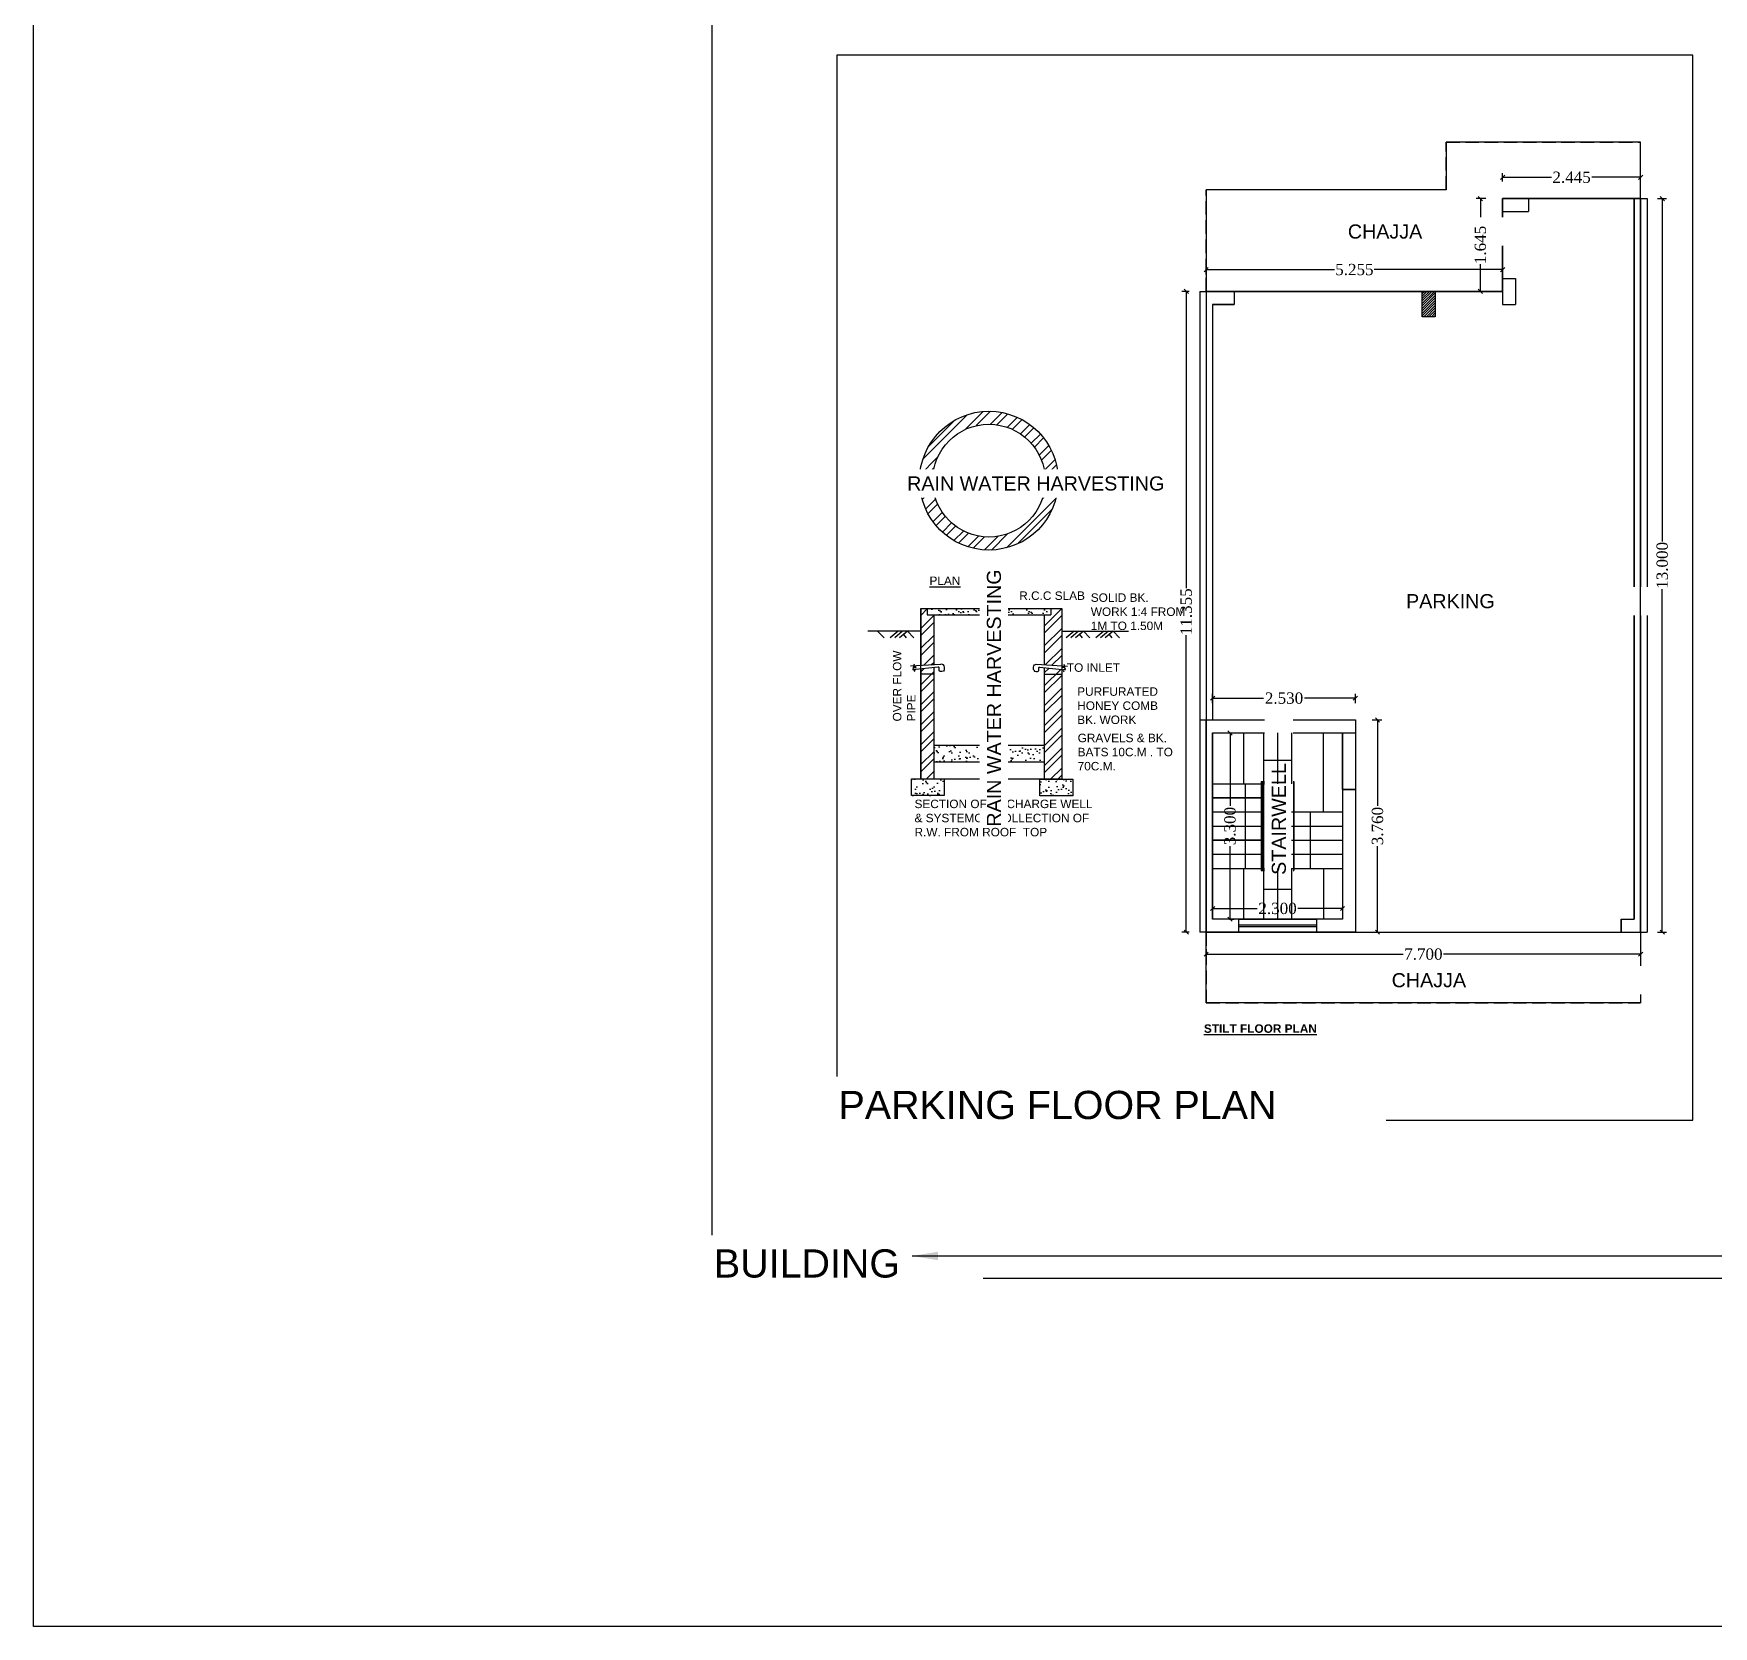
# Model space of a CAD drawing. Header units: metres. Extents: x 180 to 389, y -165 to 195.
# Drawn here: x 180.32 to 210.09, y -164.7 to -136.47 of the extents above; entities that cross this region are included whole.
import ezdxf

# ---------------------------------------------------------------- set-up
doc = ezdxf.new("R2010")
doc.units = ezdxf.units.M
doc.header["$LTSCALE"] = 2
doc.header["$MEASUREMENT"] = 0
doc.linetypes.add('ACAD_ISO02W100', pattern=[15, 12, -3])
for name, color, linetype in [('_ArchProj', 21, 'Continuous'), ('_Building', 52, 'Continuous'), ('_CoverageProposed', 215, 'Continuous'), ('_Dimension', 87, 'Continuous'), ('_Door', 114, 'Continuous'), ('_Floor', 153, 'Continuous'), ('_Parking', 60, 'Continuous'), ('_ResiFAR', 190, 'Continuous'), ('_StaircaseLanding', 210, 'Continuous'), ('_StaircaseWell', 140, 'Continuous'), ('_StairFlight', 105, 'Continuous'), ('_Stairs', 120, 'Continuous'), ('_SubStructure', 32, 'Continuous')]:
    doc.layers.add(name, color=color, linetype=linetype)
doc.styles.add('DRAWING', font='times.ttf', dxfattribs={"height": 0.2})
doc.styles.get("Standard").update_dxf_attribs({"font": 'arial.ttf'})
doc.dimstyles.new('Copy of DRAWING', dxfattribs={"dimtxt": 0.2, "dimasz": 0.46, "dimexe": 0.076, "dimexo": 0.3, "dimgap": 0.037, "dimtad": 0, "dimdec": 3, "dimzin": 0, "dimdsep": 46, "dimtxsty": 'DRAWING', "dimblk": 'ARCHTICK', "dimtsz": 0.037, "dimcen": 0.09, "dimclre": 256, "dimclrt": 256, "dimadec": 0, "dimazin": 0, "dimtfac": 1, "dimtdec": 3, "dimtix": 1, "dimtofl": 0, "dimtmove": 2, "dimatfit": 3, "dimfxl": 1, "dimtolj": 1, "dimtzin": 0, "dimarcsym": 0})
doc.dimstyles.new('DRAWING', dxfattribs={"dimtxt": 0.2, "dimasz": 0.076, "dimexe": 0.076, "dimexo": 0.3, "dimgap": 0.037, "dimtad": 0, "dimdec": 3, "dimzin": 0, "dimdsep": 46, "dimtxsty": 'DRAWING', "dimblk": 'ARCHTICK', "dimtsz": 0.037, "dimcen": 0.09, "dimclre": 256, "dimclrt": 256, "dimadec": 0, "dimazin": 0, "dimtfac": 1, "dimtdec": 3, "dimtix": 1, "dimtofl": 0, "dimtmove": 2, "dimatfit": 3, "dimfxl": 1, "dimtolj": 1, "dimtzin": 0, "dimarcsym": 0})
pattern_1 = [(45, (-636.70511, 59.886), (-0.176776695, 0.176776695), []), (45, (-636.70511, 60.011), (-0.176776695, 0.176776695), [])]
pattern_2 = [(37.5, (-0.55154, -402.36404), (-0.006299336, 0.19268238), [0, -0.152, 0, -0.17, 0, -0.1625]), (7.5, (-0.55154, -402.36404), (0.17697767, 0.2822146), [0, -0.082, 0, -0.137, 0, -0.0525]), (327.5, (-0.67454, -402.36404), (0.31141419, 0.000565905), [0, -0.05, 0, -0.18, 0, -0.235]), (317.5, (-0.67454, -402.36404), (0.30061266, 0.08776756), [0, -0.025, 0, -0.118, 0, -0.135])]

# ---------------------------------------------------------------- blocks, each defined once
blk = doc.blocks.new('*D564')
at = {"layer": '_Dimension', "color": 0, "linetype": 'ByBlock', "lineweight": -2, "ltscale": 0.01}
for p, q in [((206.396, -138.983), (206.322, -139.057)), ((206.359, -139.02), (207.225, -139.02)), ((208.804, -139.02), (207.938, -139.02)), ((208.767, -139.057), (208.841, -138.983))]:
    blk.add_line(p, q, dxfattribs=at)
at = {"layer": '_Dimension', "linetype": 'ByBlock', "lineweight": -2, "ltscale": 0.01}
for p, q in [((206.359, -139.097), (206.359, -138.944)), ((208.804, -139.097), (208.804, -138.944))]:
    blk.add_line(p, q, dxfattribs=at)
at = {"layer": 'Defpoints', "color": 0, "ltscale": 0.01}
for p in [(208.804, -139.02), (206.359, -139.397), (208.804, -139.397)]:
    blk.add_point(p, dxfattribs=at)
at = {"layer": '_Dimension', "ltscale": 0.01, "insert": (207.581, -139.02), "char_height": 0.2, "attachment_point": 5, "style": 'DRAWING'}
blk.add_mtext('\\A1;2.445', dxfattribs=at)
blk = doc.blocks.new('_ArchTick')
blk = doc.blocks.new('*D565')
at = {"layer": '_Dimension', "linetype": 'ByBlock', "lineweight": -2, "ltscale": 0.01}
for p, q in [((206.059, -139.397), (205.889, -139.397)), ((206.059, -141.042), (205.889, -141.042))]:
    blk.add_line(p, q, dxfattribs=at)
at = {"layer": '_Dimension', "color": 0, "linetype": 'ByBlock', "lineweight": -2, "ltscale": 0.01}
for p, q in [((206.002, -139.434), (205.928, -139.36)), ((205.965, -139.397), (205.965, -139.877)), ((205.965, -141.042), (205.965, -140.561)), ((205.928, -141.005), (206.002, -141.079))]:
    blk.add_line(p, q, dxfattribs=at)
at = {"layer": 'Defpoints', "color": 0, "ltscale": 0.01}
for p in [(206.359, -139.397), (205.965, -141.042), (206.359, -141.042)]:
    blk.add_point(p, dxfattribs=at)
at = {"layer": '_Dimension', "ltscale": 0.01, "insert": (205.965, -140.219), "char_height": 0.2, "attachment_point": 5, "rotation": 90, "style": 'DRAWING'}
blk.add_mtext('\\A1;1.645', dxfattribs=at)
blk = doc.blocks.new('*D566')
at = {"layer": '_Dimension', "color": 0, "linetype": 'ByBlock', "lineweight": -2, "ltscale": 0.01}
for p, q in [((201.141, -140.619), (201.067, -140.693)), ((201.104, -140.656), (203.379, -140.656)), ((206.359, -140.656), (204.084, -140.656)), ((206.322, -140.693), (206.396, -140.619))]:
    blk.add_line(p, q, dxfattribs=at)
at = {"layer": '_Dimension', "linetype": 'ByBlock', "lineweight": -2, "ltscale": 0.01}
for p, q in [((201.104, -140.742), (201.104, -140.58)), ((206.359, -140.742), (206.359, -140.58))]:
    blk.add_line(p, q, dxfattribs=at)
at = {"layer": 'Defpoints', "color": 0, "ltscale": 0.01}
for p in [(206.359, -140.656), (201.104, -141.042), (206.359, -141.042)]:
    blk.add_point(p, dxfattribs=at)
at = {"layer": '_Dimension', "ltscale": 0.01, "insert": (203.731, -140.656), "char_height": 0.2, "attachment_point": 5, "style": 'DRAWING'}
blk.add_mtext('\\A1;5.255', dxfattribs=at)
blk = doc.blocks.new('*D567')
at = {"layer": '_Dimension', "linetype": 'ByBlock', "lineweight": -2, "ltscale": 0.01}
for p, q in [((200.804, -141.042), (200.675, -141.042)), ((200.804, -152.397), (200.675, -152.397))]:
    blk.add_line(p, q, dxfattribs=at)
at = {"layer": '_Dimension', "color": 0, "linetype": 'ByBlock', "lineweight": -2, "ltscale": 0.01}
for p, q in [((200.788, -141.079), (200.714, -141.005)), ((200.751, -141.042), (200.751, -146.303)), ((200.751, -152.397), (200.751, -147.135)), ((200.714, -152.36), (200.788, -152.434))]:
    blk.add_line(p, q, dxfattribs=at)
at = {"layer": 'Defpoints', "color": 0, "ltscale": 0.01}
for p in [(201.104, -141.042), (200.751, -152.397), (201.104, -152.397)]:
    blk.add_point(p, dxfattribs=at)
at = {"layer": '_Dimension', "ltscale": 0.01, "insert": (200.751, -146.719), "char_height": 0.2, "attachment_point": 5, "rotation": 90, "style": 'DRAWING'}
blk.add_mtext('\\A1;11.355', dxfattribs=at)
blk = doc.blocks.new('*D568')
at = {"layer": '_Dimension', "linetype": 'ByBlock', "lineweight": -2, "ltscale": 0.01}
for p, q in [((201.104, -152.697), (201.104, -152.864)), ((208.804, -152.697), (208.804, -152.864))]:
    blk.add_line(p, q, dxfattribs=at)
at = {"layer": '_Dimension', "color": 0, "linetype": 'ByBlock', "lineweight": -2, "ltscale": 0.01}
for p, q in [((201.141, -152.751), (201.067, -152.825)), ((201.104, -152.788), (204.595, -152.788)), ((208.804, -152.788), (205.312, -152.788)), ((208.767, -152.825), (208.841, -152.751))]:
    blk.add_line(p, q, dxfattribs=at)
at = {"layer": 'Defpoints', "color": 0, "ltscale": 0.01}
for p in [(201.104, -152.397), (208.804, -152.397), (208.804, -152.788)]:
    blk.add_point(p, dxfattribs=at)
at = {"layer": '_Dimension', "ltscale": 0.01, "insert": (204.954, -152.788), "char_height": 0.2, "attachment_point": 5, "style": 'DRAWING'}
blk.add_mtext('\\A1;7.700', dxfattribs=at)
blk = doc.blocks.new('*D569')
at = {"layer": '_Dimension', "linetype": 'ByBlock', "lineweight": -2, "ltscale": 0.01}
for p, q in [((209.104, -139.397), (209.265, -139.397)), ((209.104, -152.397), (209.265, -152.397))]:
    blk.add_line(p, q, dxfattribs=at)
at = {"layer": '_Dimension', "color": 0, "linetype": 'ByBlock', "lineweight": -2, "ltscale": 0.01}
for p, q in [((209.226, -139.434), (209.152, -139.36)), ((209.189, -139.397), (209.189, -145.476)), ((209.189, -152.397), (209.189, -146.317)), ((209.152, -152.36), (209.226, -152.434))]:
    blk.add_line(p, q, dxfattribs=at)
at = {"layer": 'Defpoints', "color": 0, "ltscale": 0.01}
for p in [(208.804, -139.397), (209.189, -139.397), (208.804, -152.397)]:
    blk.add_point(p, dxfattribs=at)
at = {"layer": '_Dimension', "ltscale": 0.01, "insert": (209.189, -145.897), "char_height": 0.2, "attachment_point": 5, "rotation": 90, "style": 'DRAWING'}
blk.add_mtext('\\A1;13.000', dxfattribs=at)
blk = doc.blocks.new('*D570')
at = {"layer": '_Dimension', "color": 0, "linetype": 'ByBlock', "lineweight": -2, "ltscale": 0.01}
for p, q in [((201.256, -148.214), (201.182, -148.288)), ((201.219, -148.251), (202.123, -148.251)), ((203.749, -148.251), (202.845, -148.251)), ((203.712, -148.288), (203.786, -148.214))]:
    blk.add_line(p, q, dxfattribs=at)
at = {"layer": '_Dimension', "linetype": 'ByBlock', "lineweight": -2, "ltscale": 0.01}
for p, q in [((201.219, -148.337), (201.219, -148.175)), ((203.749, -148.337), (203.749, -148.175))]:
    blk.add_line(p, q, dxfattribs=at)
at = {"layer": 'Defpoints', "color": 0, "ltscale": 0.01}
for p in [(203.749, -148.251), (201.219, -148.637), (203.749, -148.637)]:
    blk.add_point(p, dxfattribs=at)
at = {"layer": '_Dimension', "ltscale": 0.01, "insert": (202.484, -148.251), "char_height": 0.2, "attachment_point": 5, "style": 'DRAWING'}
blk.add_mtext('\\A1;2.530', dxfattribs=at)
blk = doc.blocks.new('*D571')
at = {"layer": '_Dimension', "linetype": 'ByBlock', "lineweight": -2, "ltscale": 0.01}
for p, q in [((204.049, -148.637), (204.218, -148.637)), ((204.049, -152.397), (204.218, -152.397))]:
    blk.add_line(p, q, dxfattribs=at)
at = {"layer": '_Dimension', "color": 0, "linetype": 'ByBlock', "lineweight": -2, "ltscale": 0.01}
for p, q in [((204.179, -148.674), (204.105, -148.6)), ((204.142, -148.637), (204.142, -150.159)), ((204.142, -152.397), (204.142, -150.875)), ((204.105, -152.36), (204.179, -152.434))]:
    blk.add_line(p, q, dxfattribs=at)
at = {"layer": 'Defpoints', "color": 0, "ltscale": 0.01}
for p in [(203.749, -148.637), (203.749, -152.397), (204.142, -152.397)]:
    blk.add_point(p, dxfattribs=at)
at = {"layer": '_Dimension', "ltscale": 0.01, "insert": (204.142, -150.517), "char_height": 0.2, "attachment_point": 5, "rotation": 90, "style": 'DRAWING'}
blk.add_mtext('\\A1;3.760', dxfattribs=at)
blk = doc.blocks.new('*D572')
at = {"layer": '_Dimension', "color": 0, "linetype": 'ByBlock', "lineweight": -2, "ltscale": 0.01}
for p, q in [((201.564, -148.904), (201.49, -148.83)), ((201.527, -148.867), (201.527, -150.159)), ((201.527, -152.167), (201.527, -150.875)), ((201.49, -152.13), (201.564, -152.204))]:
    blk.add_line(p, q, dxfattribs=at)
at = {"layer": '_Dimension', "linetype": 'ByBlock', "lineweight": -2, "ltscale": 0.01}
for p, q in [((201.519, -148.867), (201.603, -148.867)), ((201.519, -152.167), (201.603, -152.167))]:
    blk.add_line(p, q, dxfattribs=at)
at = {"layer": 'Defpoints', "color": 0, "ltscale": 0.01}
for p in [(201.219, -148.867), (201.219, -152.167), (201.527, -152.167)]:
    blk.add_point(p, dxfattribs=at)
at = {"layer": '_Dimension', "ltscale": 0.01, "insert": (201.527, -150.517), "char_height": 0.2, "attachment_point": 5, "rotation": 90, "style": 'DRAWING'}
blk.add_mtext('\\A1;3.300', dxfattribs=at)
blk = doc.blocks.new('*D573')
at = {"layer": '_Dimension', "color": 0, "linetype": 'ByBlock', "lineweight": -2, "ltscale": 0.01}
for p, q in [((201.256, -151.941), (201.182, -152.015)), ((201.219, -151.978), (202.008, -151.978)), ((203.519, -151.978), (202.73, -151.978)), ((203.482, -152.015), (203.556, -151.941))]:
    blk.add_line(p, q, dxfattribs=at)
at = {"layer": '_Dimension', "linetype": 'ByBlock', "lineweight": -2, "ltscale": 0.01}
for p, q in [((201.219, -151.867), (201.219, -151.902)), ((203.519, -151.867), (203.519, -151.902))]:
    blk.add_line(p, q, dxfattribs=at)
at = {"layer": 'Defpoints', "color": 0, "ltscale": 0.01}
for p in [(203.519, -151.978), (201.219, -152.167), (203.519, -152.167)]:
    blk.add_point(p, dxfattribs=at)
at = {"layer": '_Dimension', "ltscale": 0.01, "insert": (202.369, -151.978), "char_height": 0.2, "attachment_point": 5, "style": 'DRAWING'}
blk.add_mtext('\\A1;2.300', dxfattribs=at)

msp = doc.modelspace()

# ---------------------------------------------------------------- hatches: boundary and pattern name
at = {"ltscale": 0.01}
h = msp.add_hatch(dxfattribs=at)
h.set_pattern_fill('ANSI31', color=256, scale=0.25, angle=180)
h.set_pattern_definition([(225, (430.628108, -401.830186), (0.022097087, -0.022097087), [])])
h.paths.add_polyline_path([(204.934, -141.4916), (204.934, -141.0416), (205.164, -141.0416), (205.164, -141.4916)])
at = {"linetype": 'ByBlock', "ltscale": 0.6}
h = msp.add_hatch(dxfattribs=at)
h.set_pattern_fill('STEEL', color=256, scale=2, style=0)
h.set_pattern_definition([(45, (-636.72596, 60.15165), (-0.176776695, 0.176776695), []), (45, (-636.72596, 60.27665), (-0.176776695, 0.176776695), [])])
h.paths.add_polyline_path([(198.4835, -144.3952, 1), (196.0235, -144.3952, 1)])
h.paths.add_polyline_path([(198.2535, -144.3952, 1), (196.2535, -144.3952, 1)], flags=16)
h.paths.add_polyline_path([(196.935, -144.2803), (196.935, -144.51), (197.572, -144.51), (197.572, -144.2803)], flags=8)
h.paths.add_polyline_path([(196.3652, -144.1188), (196.3652, -144.3488), (196.7046, -144.3488), (196.7046, -144.1188)], flags=8)
h = msp.add_hatch(dxfattribs=at)
h.set_pattern_fill('STEEL', color=256, scale=2, style=0)
h.set_pattern_definition([(45, (-375.74999, -114.35622), (-0.1767767, 0.1767767), []), (45, (-375.74999, -114.23122), (-0.1767767, 0.1767767), [])])
h.paths.add_polyline_path([(196.2743, -146.7749), (196.1593, -146.7749), (196.1593, -146.6599), (196.0443, -146.6599), (196.0443, -147.6728), (196.2743, -147.6588)])
at = {"linetype": 'ByBlock', "lineweight": 30, "ltscale": 0.6}
h = msp.add_hatch(dxfattribs=at)
h.set_pattern_fill('AR-SAND', color=256, scale=0.1, style=0)
h.set_pattern_definition(pattern_2)
h.paths.add_polyline_path([(198.3493, -146.7749), (198.3493, -146.6599), (198.2343, -146.6599), (196.1593, -146.6599), (196.1593, -146.7749)])
at = {"linetype": 'ByBlock', "ltscale": 0.6}
h = msp.add_hatch(dxfattribs=at)
h.set_pattern_fill('STEEL', color=256, scale=2, style=0)
h.set_pattern_definition(pattern_1)
h.paths.add_polyline_path([(198.5443, -147.3408), (198.5443, -146.6599), (198.3493, -146.6599), (198.3493, -146.7749), (198.2343, -146.7749), (198.2343, -147.3408)])
h = msp.add_hatch(dxfattribs=at)
h.set_pattern_fill('STEEL', color=256, scale=2, style=0)
h.set_pattern_definition(pattern_1)
edge = h.paths.add_edge_path()
edge.add_line((198.2343, -147.3408), (198.2343, -147.655))
edge.add_spline(control_points=[(198.2343, -147.655), (198.2621, -147.6551), (198.2909, -147.6591), (198.3198, -147.664)], knot_values=[0.2566566, 0.2566566, 0.2566566, 0.2566566, 0.3432123, 0.3432123, 0.3432123, 0.3432123], degree=3, periodic=0)
edge.add_line((198.3198, -147.664), (198.5443, -147.6776))
edge.add_line((198.5443, -147.6776), (198.5443, -147.3408))
edge.add_line((198.5443, -147.3408), (198.2343, -147.3408))
h = msp.add_hatch(dxfattribs=at)
h.set_pattern_fill('STEEL', color=256, scale=2, style=0)
h.set_pattern_definition([(45, (-0.55154, -402.36404), (-0.1767767, 0.1767767), []), (45, (-0.55154, -402.23904), (-0.1767767, 0.1767767), [])])
h.paths.add_polyline_path([(196.0443, -149.6808), (196.2743, -149.6808), (196.2743, -147.7106), (196.0443, -147.7343)])
h = msp.add_hatch(dxfattribs=at)
h.set_pattern_fill('STEEL', color=256, scale=2, style=0)
h.set_pattern_definition(pattern_1)
h.paths.add_polyline_path([(198.2343, -149.6869), (198.5443, -149.6869), (198.5443, -147.7425), (198.2343, -147.7106)])
at = {"ltscale": 0.6}
h = msp.add_hatch(dxfattribs=at)
h.set_pattern_fill('AR-SAND', color=256, scale=0.1, style=0)
h.set_pattern_definition(pattern_2)
h.paths.add_polyline_path([(198.2343, -149.3804), (198.2343, -149.0804), (196.2743, -149.0804), (196.2743, -149.3804)])
h = msp.add_hatch(dxfattribs=at)
h.set_pattern_fill('AR-SAND', color=256, scale=0.1, style=0)
h.set_pattern_definition(pattern_2)
h.paths.add_polyline_path([(196.461, -149.6808), (195.8797, -149.6808), (195.8797, -149.9743), (196.461, -149.9743)])
h.paths.add_polyline_path([(198.1567, -149.9804), (198.7379, -149.9804), (198.7379, -149.6869), (198.1567, -149.6869)])

# ---------------------------------------------------------------- linework, layer by layer
at = {"linetype": 'ACAD_ISO02W100', "ltscale": 0.01}
for p, q in [((205.359, -138.3966), (208.804, -138.3966)), ((205.359, -139.2416), (205.359, -138.3966)), ((208.804, -139.3966), (208.804, -138.3966)), ((205.359, -139.2416), (201.104, -139.2416)), ((201.104, -141.0416), (201.104, -139.2416)), ((201.104, -152.3966), (201.104, -153.6466)), ((208.804, -152.3966), (208.804, -153.6466)), ((201.104, -153.6466), (208.804, -153.6466))]:
    msp.add_line(p, q, dxfattribs=at)
at = {"ltscale": 0.01}
for p, q in [((206.359, -139.3966), (206.819, -139.3966)), ((206.359, -139.3966), (206.359, -139.6266)), ((206.359, -139.6266), (206.819, -139.6266)), ((206.819, -139.3966), (206.819, -139.6266)), ((208.689, -139.3966), (208.689, -152.1666)), ((208.689, -139.3966), (208.919, -139.3966)), ((208.804, -139.3966), (208.804, -152.3966)), ((208.919, -139.3966), (208.919, -152.3966)), ((206.359, -140.8116), (206.359, -141.2716)), ((206.359, -140.8116), (206.589, -140.8116)), ((206.589, -140.8116), (206.589, -141.2716)), ((200.989, -141.0416), (200.989, -152.3966)), ((200.989, -141.0416), (201.599, -141.0416)), ((201.104, -141.0416), (201.104, -152.3966)), ((201.599, -141.0416), (201.599, -141.2716)), ((204.934, -141.0416), (205.049, -141.0416)), ((201.219, -141.2716), (201.219, -148.6366)), ((201.219, -141.2716), (201.599, -141.2716)), ((206.359, -141.2716), (206.589, -141.2716)), ((195.642, -147.0629), (195.5011, -147.1806)), ((195.7234, -147.0629), (195.5826, -147.1806)), ((195.8084, -147.0629), (195.6676, -147.1806)), ((195.8084, -147.0629), (195.9223, -147.1806)), ((198.7618, -147.0629), (198.621, -147.1806)), ((198.8432, -147.0629), (198.7024, -147.1806)), ((198.9283, -147.0629), (198.7874, -147.1806)), ((198.9283, -147.0629), (199.0422, -147.1806)), ((199.29, -147.0629), (199.1491, -147.1806)), ((199.3714, -147.0629), (199.2306, -147.1806)), ((199.4564, -147.0629), (199.3156, -147.1806)), ((199.4564, -147.0629), (199.5703, -147.1806)), ((195.738, -147.1217), (195.7847, -147.1806)), ((198.8578, -147.1217), (198.9046, -147.1806)), ((199.386, -147.1217), (199.4327, -147.1806)), ((200.989, -148.6366), (203.749, -148.6366)), ((201.104, -148.6366), (203.749, -148.6366)), ((201.219, -148.8666), (201.219, -152.1666)), ((201.219, -148.8666), (203.749, -148.8666)), ((202.119, -148.8666), (202.119, -152.1666)), ((202.119, -148.8666), (202.119, -152.1666)), ((202.369, -148.8666), (202.369, -149.7666)), ((202.619, -148.8666), (202.619, -149.7666)), ((203.749, -148.6366), (203.749, -148.8666)), ((201.219, -149.7666), (202.619, -149.7666)), ((202.079, -149.7266), (202.659, -149.7266)), ((202.079, -149.7266), (202.079, -151.3066)), ((202.099, -149.7466), (202.639, -149.7466)), ((202.099, -149.7466), (202.099, -151.2866)), ((202.619, -149.7666), (202.619, -152.1666)), ((202.639, -149.7466), (202.639, -151.2866)), ((202.659, -149.7266), (202.659, -151.3066)), ((201.219, -150.0166), (202.119, -150.0166)), ((203.519, -149.8666), (203.519, -152.1666)), ((203.519, -149.8666), (203.749, -149.8666)), ((203.749, -149.8666), (203.749, -152.3966)), ((201.219, -150.2666), (202.119, -150.2666)), ((202.619, -150.2666), (203.519, -150.2666)), ((201.219, -150.5166), (202.119, -150.5166)), ((202.619, -150.5166), (203.519, -150.5166)), ((201.219, -150.7666), (202.119, -150.7666)), ((202.619, -150.7666), (203.519, -150.7666)), ((201.219, -151.0166), (202.119, -151.0166)), ((202.619, -151.0166), (203.519, -151.0166)), ((201.219, -151.2666), (203.519, -151.2666)), ((202.079, -151.3066), (202.659, -151.3066)), ((202.099, -151.2866), (202.639, -151.2866)), ((202.369, -151.2666), (202.369, -152.1666)), ((201.679, -152.3966), (200.989, -152.3966)), ((201.679, -152.1666), (201.219, -152.1666)), ((201.679, -152.1666), (201.679, -152.3966)), ((201.679, -152.1666), (203.059, -152.1666)), ((201.679, -152.2666), (203.059, -152.2666)), ((201.679, -152.2966), (203.059, -152.2966)), ((201.679, -152.3966), (203.059, -152.3966)), ((203.519, -152.1666), (203.059, -152.1666)), ((203.059, -152.1666), (203.059, -152.3966)), ((203.749, -152.3966), (203.059, -152.3966)), ((208.459, -152.1666), (208.689, -152.1666)), ((208.459, -152.1666), (208.459, -152.3966)), ((208.459, -152.3966), (208.919, -152.3966))]:
    msp.add_line(p, q, dxfattribs=at)
at = {"ltscale": 0.6}
for p, q in [((196.0443, -146.6599), (196.0443, -147.6728)), ((196.0443, -146.6599), (198.2343, -146.6599)), ((196.1593, -146.6599), (196.1593, -146.7749)), ((196.1593, -146.7749), (198.3493, -146.7749)), ((196.2743, -146.7749), (196.2743, -147.6588)), ((198.2343, -146.6599), (198.5443, -146.6599)), ((198.2343, -146.7749), (198.2343, -147.6588)), ((198.3493, -146.6599), (198.3493, -146.7749)), ((198.5443, -146.6599), (198.5443, -147.6776)), ((196.0443, -147.0629), (195.1055, -147.0629)), ((198.5443, -147.0629), (199.4961, -147.0629)), ((198.5443, -147.0629), (199.7258, -147.0629)), ((196.3972, -147.6513), (195.8624, -147.6838)), ((198.0896, -147.65), (198.6463, -147.6838)), ((196.3527, -147.7025), (195.8956, -147.7496)), ((196.0443, -147.7343), (196.0443, -149.6808)), ((196.0443, -147.8197), (196.2743, -147.8197)), ((196.2743, -147.7106), (196.2743, -149.6808)), ((198.1467, -147.7015), (198.6131, -147.7496)), ((198.2343, -147.7106), (198.2343, -149.6869)), ((198.2343, -147.8238), (198.5443, -147.8238)), ((198.5443, -147.7044), (198.5443, -147.7054)), ((198.5443, -147.7425), (198.5443, -149.6869)), ((196.2743, -149.0804), (198.2343, -149.0804)), ((196.2743, -149.3804), (198.2343, -149.3804))]:
    msp.add_line(p, q, dxfattribs=at)
at = {"color": 0, "ltscale": 0.01}
msp.add_line((195.2803, -147.0629), (195.3942, -147.1806), dxfattribs=at)
at = {"ltscale": 0.01}
msp.add_lwpolyline([(205.164, -141.4916), (204.934, -141.4916), (204.934, -141.0416), (205.164, -141.0416)], close=True, dxfattribs=at)
at = {"ltscale": 0.6}
for points in [[(195.8797, -149.6808), (196.461, -149.6808), (196.461, -149.9743), (195.8797, -149.9743)], [(198.1567, -149.6869), (198.7379, -149.6869), (198.7379, -149.9804), (198.1567, -149.9804)]]:
    msp.add_lwpolyline(points, close=True, dxfattribs=at)
msp.add_circle((197.2535, -144.3952), 1.23, dxfattribs=at)
for points, end_tangent in [([(195.9303, -147.6463), (195.9262, -147.7054), (195.9643, -147.7054), (195.9104, -147.711), (195.9142, -147.7477), (195.9347, -147.7456), (195.9303, -147.7829)], (0.7654002, -0.6435546)), ([(198.5784, -147.6463), (198.5825, -147.7054), (198.5443, -147.7054), (198.5983, -147.711), (198.5945, -147.7477), (198.574, -147.7456), (198.5784, -147.7829)], (-0.7654002, -0.6435546))]:
    msp.add_spline(points, degree=3, dxfattribs=dict(at, end_tangent=end_tangent))
for points, knots in [([(196.4609, -147.7515), (196.4683, -147.7535), (196.4684, -147.6489), (196.4221, -147.648), (196.3972, -147.6513)], [0.00880513, 0.00880513, 0.00880513, 0.00880513, 0.07095836, 0.13669683, 0.13669683, 0.13669683, 0.13669683]), ([(198.0477, -147.7515), (198.0404, -147.7535), (198.0403, -147.6489), (198.0866, -147.648), (198.1115, -147.6513)], [0.00880513, 0.00880513, 0.00880513, 0.00880513, 0.07095836, 0.13669683, 0.13669683, 0.13669683, 0.13669683]), ([(196.4609, -147.7515), (196.4532, -147.7801), (196.3423, -147.7963), (196.3834, -147.701), (196.3604, -147.701), (196.3527, -147.7025)], [0, 0, 0, 0, 0.08881628, 0.1486403, 0.17099374, 0.17099374, 0.17099374, 0.17099374]), ([(198.0477, -147.7515), (198.0555, -147.7801), (198.1663, -147.7963), (198.1253, -147.701), (198.1483, -147.701), (198.156, -147.7025)], [0, 0, 0, 0, 0.08881628, 0.1486403, 0.17099374, 0.17099374, 0.17099374, 0.17099374])]:
    msp.add_open_spline(points, degree=3, knots=knots, dxfattribs=at)
at = {"layer": '_ArchProj', "ltscale": 0.01}
for points in [[(201.104, -139.2416), (201.104, -141.0416), (206.359, -141.0416), (206.359, -139.3966), (208.804, -139.3966), (208.804, -138.3966), (205.359, -138.3966), (205.359, -139.2416)], [(201.104, -152.3966), (208.804, -152.3966), (208.804, -153.6466), (201.104, -153.6466)]]:
    msp.add_lwpolyline(points, close=True, dxfattribs=at)
at = {"layer": '_Door', "ltscale": 0.01}
msp.add_lwpolyline([(203.519, -148.8666), (203.749, -148.8666), (203.749, -149.8666), (203.519, -149.8666)], close=True, dxfattribs=at)
at = {"layer": '_Floor', "ltscale": 0.01}
msp.add_lwpolyline([(209.7307, -136.8557), (194.5544, -136.8557), (194.5544, -155.7274), (209.7307, -155.7274)], close=True, dxfattribs=at)
at = {"layer": '_Parking', "ltscale": 0.01}
msp.add_lwpolyline([(208.689, -139.3966), (206.359, -139.3966), (206.359, -141.0416), (201.599, -141.0416), (201.599, -141.2716), (201.219, -141.2716), (201.219, -148.6366), (203.749, -148.6366), (203.749, -152.3966), (208.459, -152.3966), (208.459, -152.1666), (208.689, -152.1666)], close=True, dxfattribs=at)
at = {"layer": '_ResiFAR', "ltscale": 0.01}
msp.add_lwpolyline([(201.104, -148.6366), (203.749, -148.6366), (203.749, -152.3966), (201.104, -152.3966)], close=True, dxfattribs=at)
at = {"layer": '_StaircaseLanding', "ltscale": 0.01}
for points in [[(201.7658, -148.8666), (201.7658, -149.7666)], [(203.1855, -150.2666), (203.1855, -148.8666)], [(201.7658, -151.2666), (201.7658, -152.1666)], [(203.1855, -151.2666), (203.1855, -152.1666)]]:
    msp.add_lwpolyline(points, dxfattribs=at)
at = {"layer": '_StaircaseWell', "ltscale": 0.01}
msp.add_lwpolyline([(201.219, -148.8666), (203.519, -148.8666), (203.519, -152.1666), (201.219, -152.1666)], close=True, dxfattribs=at)
at = {"layer": '_StairFlight', "ltscale": 0.01}
for points in [[(201.795, -149.7666), (201.795, -151.2666)], [(202.9474, -150.2666), (202.9474, -151.2666)]]:
    msp.add_lwpolyline(points, dxfattribs=at)
at = {"layer": '_SubStructure', "ltscale": 0.01}
msp.add_lwpolyline([(196.0443, -146.6599), (198.5443, -146.6599), (198.5443, -149.6869), (196.0443, -149.6869)], close=True, dxfattribs=at)
at = {"layer": '_SubStructure', "ltscale": 0.6}
msp.add_circle((197.2535, -144.3952), 1, dxfattribs=at)

# ---------------------------------------------------------------- texts
at = {"ltscale": 0.01, "char_height": 0.15, "attachment_point": 1}
for s, insert, width in [('\\P{\\LPLAN}', (196.1993, -145.8442), 2.6318), ('\\PR.C.C SLAB', (197.7907, -146.1083), 2.6318), ('\\PSOLID BK. \\PWORK 1:4 FROM \\P1M TO 1.50M', (199.0588, -146.1429), 2.6318), ('\\PTO INLET', (198.6349, -147.3827), 2.6318), ('PURFURATED\\PHONEY COMB \\PBK. WORK', (198.8183, -148.058), 2.6318), ('GRAVELS & BK. \\PBATS 10C.M . TO \\P70C.M.', (198.826, -148.8799), 2.6318), ('SECTION OF RECHARGE WELL \\P& SYSTEMOF COLLECTION OF \\PR.W. FROM ROOF  TOP', (195.9345, -150.0486), 4.771056), ('{\\fArial|b1|i0|c0|p34;\\LSTILT FLOOR PLAN}', (201.064, -154.0307), 2.413672)]:
    msp.add_mtext(s, dxfattribs=dict(at, insert=insert, width=width))
at = {"ltscale": 0.01, "insert": (195.5514, -148.6628), "char_height": 0.15, "width": 2.6318, "attachment_point": 1, "rotation": 90}
msp.add_mtext('OVER FLOW\\PPIPE', dxfattribs=at)

# ---------------------------------------------------------------- dimensions: what is measured, and where the dimension line sits
at = {"layer": '_Dimension', "ltscale": 0.01}
for base, p1, p2, picture, middle in [((208.804, -139.0205), (206.359, -139.3966), (208.804, -139.3966), '*D564', (207.5815, -139.0205)), ((206.359, -140.6563), (201.104, -141.0416), (206.359, -141.0416), '*D566', (203.7315, -140.6563)), ((203.749, -148.251), (201.219, -148.6366), (203.749, -148.6366), '*D570', (202.484, -148.251)), ((203.519, -151.9781), (201.219, -152.1666), (203.519, -152.1666), '*D573', (202.369, -151.9781)), ((208.804, -152.7882), (201.104, -152.3966), (208.804, -152.3966), '*D568', (204.954, -152.7882))]:
    dim = msp.add_linear_dim(base=base, p1=p1, p2=p2, dimstyle='DRAWING', dxfattribs=at)
    dim.commit()
    dim.dimension.update_dxf_attribs({"geometry": picture, "text_midpoint": middle})
for base, p1, p2, picture, middle in [((205.9647, -141.0416), (206.359, -139.3966), (206.359, -141.0416), '*D565', (205.9647, -140.2191)), ((200.7507, -152.3966), (201.104, -141.0416), (201.104, -152.3966), '*D567', (200.7507, -146.7191)), ((201.5275, -152.1666), (201.219, -148.8666), (201.219, -152.1666), '*D572', (201.5275, -150.5166)), ((204.1419, -152.3966), (203.749, -148.6366), (203.749, -152.3966), '*D571', (204.1419, -150.5166))]:
    dim = msp.add_linear_dim(base=base, p1=p1, p2=p2, angle=90, dimstyle='DRAWING', dxfattribs=at)
    dim.commit()
    dim.dimension.update_dxf_attribs({"geometry": picture, "text_midpoint": middle})

# ---------------------------------------------------------------- next in the draw order: texts
at = {"layer": '_ArchProj', "ltscale": 0.01, "insert": (204.3916, -153.1228), "char_height": 0.25, "width": 4.517248, "attachment_point": 1, "bg_fill": 2}
msp.add_mtext('CHAJJA', dxfattribs=at)
at = {"layer": '_Floor', "ltscale": 0.01, "insert": (194.5875, -155.2089), "char_height": 0.5, "width": 9.454746, "attachment_point": 1, "bg_fill": 2}
msp.add_mtext('PARKING FLOOR PLAN', dxfattribs=at)
at = {"layer": '_Parking', "ltscale": 0.01, "insert": (204.6469, -146.4059), "char_height": 0.25, "width": 4.517248, "attachment_point": 1, "bg_fill": 2}
msp.add_mtext('PARKING', dxfattribs=at)
at = {"layer": '_SubStructure', "ltscale": 0.6, "insert": (195.8033, -144.32), "char_height": 0.25, "width": 4.517248, "attachment_point": 1, "bg_fill": 2}
msp.add_mtext('RAIN WATER HARVESTING', dxfattribs=at)
at = {"layer": '_SubStructure', "ltscale": 0.6, "insert": (197.2165, -150.527), "char_height": 0.25, "width": 4.517248, "attachment_point": 1, "rotation": 90, "bg_fill": 2}
msp.add_mtext('RAIN WATER HARVESTING', dxfattribs=at)

# ---------------------------------------------------------------- next in the draw order: linework, layer by layer
at = {"layer": '_CoverageProposed', "ltscale": 0.01}
msp.add_lwpolyline([(201.104, -141.0416), (201.104, -152.3966), (208.804, -152.3966), (208.804, -139.3966), (206.359, -139.3966), (206.359, -141.0416)], close=True, dxfattribs=at)

# ---------------------------------------------------------------- next in the draw order: dimensions: what is measured, and where the dimension line sits
at = {"layer": '_Dimension', "ltscale": 0.01}
dim = msp.add_linear_dim(base=(209.1886, -139.3966), p1=(208.804, -152.3966), p2=(208.804, -139.3966), angle=90, dimstyle='DRAWING', dxfattribs=at)
dim.commit()
dim.dimension.update_dxf_attribs({"geometry": '*D569', "text_midpoint": (209.1886, -145.8966)})

# ---------------------------------------------------------------- next in the draw order: texts
at = {"layer": '_ArchProj', "ltscale": 0.01, "insert": (203.6149, -139.8553), "char_height": 0.25, "width": 4.517248, "attachment_point": 1, "bg_fill": 2}
msp.add_mtext('CHAJJA', dxfattribs=at)
at = {"layer": '_StaircaseWell', "ltscale": 0.01, "insert": (202.2669, -151.381), "char_height": 0.25, "width": 4.517248, "attachment_point": 1, "rotation": 90, "bg_fill": 2}
msp.add_mtext('STAIRWELL', dxfattribs=at)

# ---------------------------------------------------------------- next in the draw order: linework, layer by layer
at = {"layer": '_Building', "ltscale": 0.01}
msp.add_lwpolyline([(192.3456, -118.3489), (242.8589, -118.3489), (242.8589, -158.5362), (192.3456, -158.5362)], close=True, dxfattribs=at)
at = {"layer": '_StairFlight', "ltscale": 0.01}
for points in [[(202.119, -149.3481), (202.619, -149.3481)], [(202.119, -151.6343), (202.619, -151.6343)]]:
    msp.add_lwpolyline(points, dxfattribs=at)
at = {"layer": '_Stairs', "ltscale": 0.01}
for points in [[(202.119, -148.8666), (202.119, -149.7666)], [(202.369, -148.8666), (202.369, -149.7666)], [(202.619, -148.8666), (202.619, -149.7666)], [(201.219, -149.7666), (202.119, -149.7666)], [(202.119, -150.0166), (201.219, -150.0166)], [(201.219, -150.2666), (202.119, -150.2666)], [(202.619, -150.2666), (203.519, -150.2666)], [(201.219, -150.5166), (202.119, -150.5166)], [(202.619, -150.5166), (203.519, -150.5166)], [(202.119, -150.7666), (201.219, -150.7666)], [(202.619, -150.7666), (203.519, -150.7666)], [(201.219, -151.0166), (202.119, -151.0166)], [(202.619, -151.0166), (203.519, -151.0166)], [(201.219, -151.2666), (202.119, -151.2666)], [(202.119, -151.2666), (202.119, -152.1666)], [(202.369, -151.2666), (202.369, -152.1666)], [(202.619, -151.2666), (202.619, -152.1666)], [(202.619, -151.2666), (203.519, -151.2666)]]:
    msp.add_lwpolyline(points, dxfattribs=at)

# ---------------------------------------------------------------- next in the draw order: texts
at = {"layer": '_Building', "lineweight": -3, "insert": (192.3787, -158.0178), "char_height": 0.5, "width": 4.517248, "attachment_point": 1, "bg_fill": 2}
msp.add_mtext('BUILDING', dxfattribs=at)

# ---------------------------------------------------------------- next in the draw order: linework, layer by layer
at = {"ltscale": 0.01}
msp.add_lwpolyline([(180.3196, -114.767), (260.2117, -114.767), (260.2117, -164.6996), (180.3196, -164.6996)], close=True, dxfattribs=at)

# ---------------------------------------------------------------- next in the draw order: leaders
msp.add_leader([(195.8916, -158.1351), (244.3431, -158.1351)], dimstyle='Copy of DRAWING', override={"dimgap": 0.037, "dimtad": 0}, dxfattribs=at)

doc.saveas('drawing.dxf')
